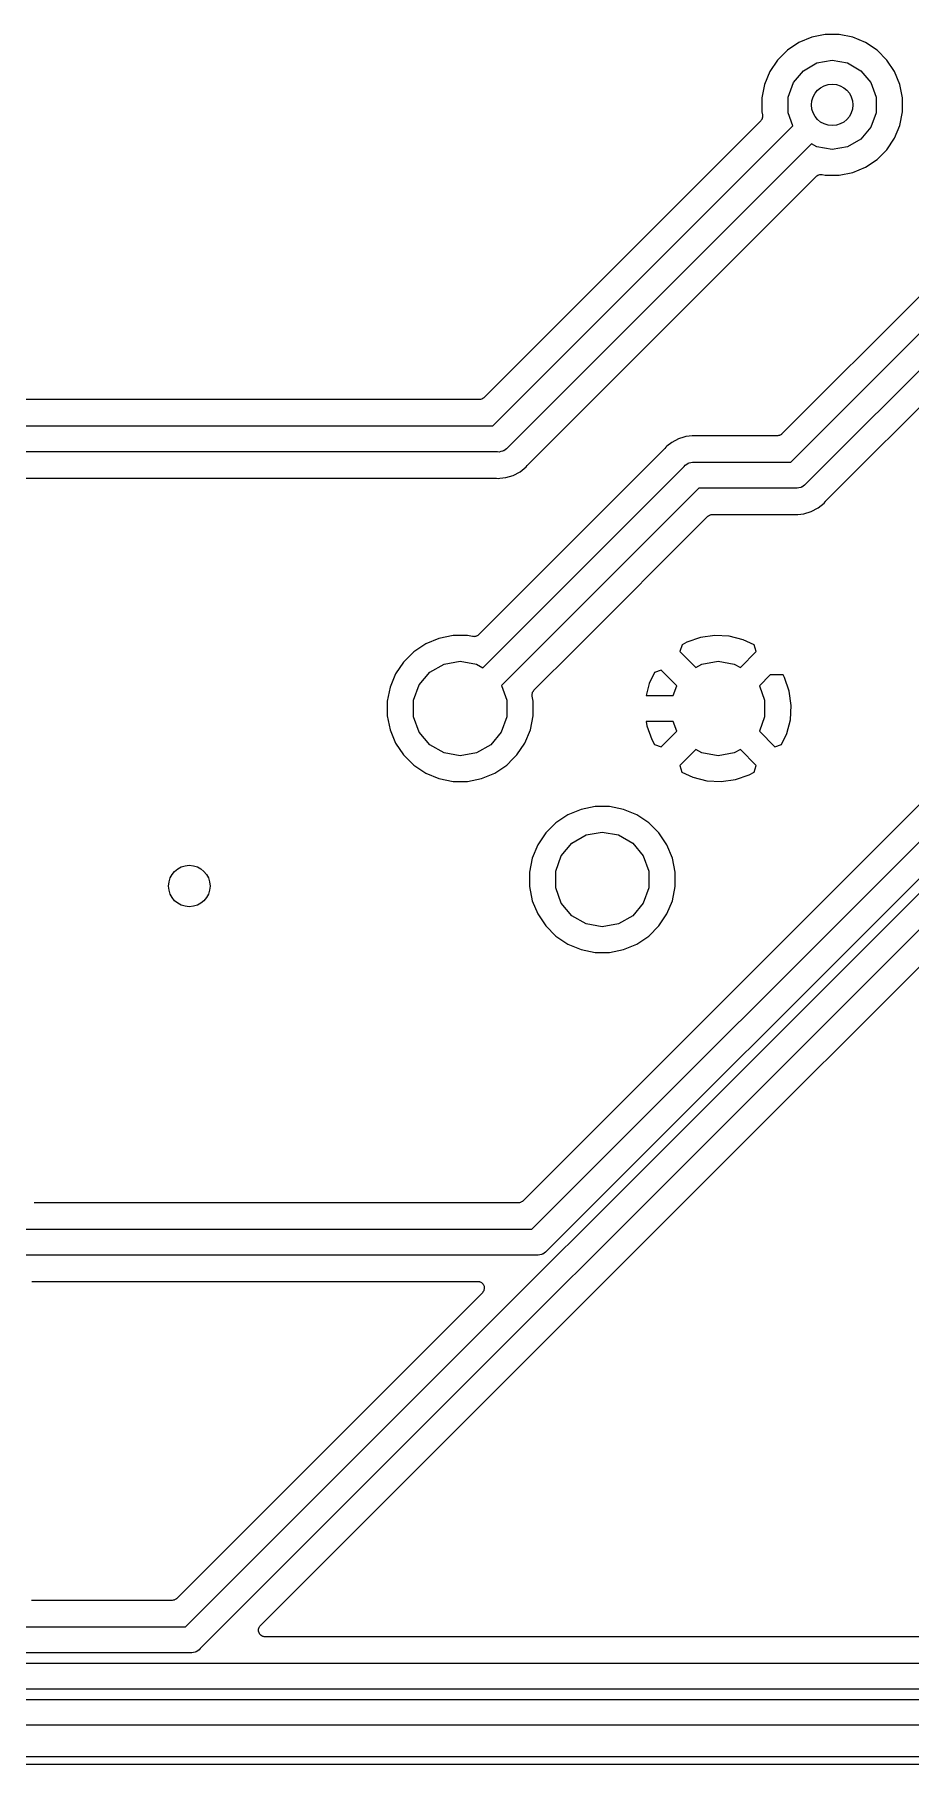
# Model space of a CAD drawing. Extents: x 92.1 to 192.1, y -135.1 to -45.9.
# Drawn here: x 131.63 to 148.55, y -135.07 to -101.67 of the extents above; entities that cross this region are included whole.
import ezdxf

# ---------------------------------------------------------------- set-up
doc = ezdxf.new("R2010")
doc.units = 0
doc.header["$MEASUREMENT"] = 0
doc.layers.add('BLACK', color=7, linetype='CONTINUOUS')

msp = doc.modelspace()

# ---------------------------------------------------------------- linework, layer by layer
at = {"layer": 'BLACK', "linetype": 'CONTINUOUS'}
for p, q in [((146.392, -101.819), (146.17, -101.968)), ((146.639, -101.717), (146.392, -101.819)), ((146.902, -101.665), (146.639, -101.717)), ((147.169, -101.665), (146.902, -101.665)), ((147.432, -101.717), (147.169, -101.665)), ((147.679, -101.819), (147.432, -101.717)), ((147.901, -101.968), (147.679, -101.819)), ((145.981, -102.157), (145.832, -102.379)), ((146.17, -101.968), (145.981, -102.157)), ((146.481, -102.362), (146.74, -102.212)), ((146.74, -102.212), (147.035, -102.16)), ((147.035, -102.16), (147.331, -102.212)), ((147.331, -102.212), (147.59, -102.362)), ((148.09, -102.157), (147.901, -101.968)), ((148.239, -102.379), (148.09, -102.157)), ((145.832, -102.379), (145.73, -102.627)), ((146.288, -102.591), (146.481, -102.362)), ((147.59, -102.362), (147.783, -102.591)), ((148.341, -102.627), (148.239, -102.379)), ((145.73, -102.627), (145.677, -102.889)), ((145.677, -102.889), (145.677, -103.156)), ((146.185, -102.873), (146.288, -102.591)), ((146.185, -103.173), (146.185, -102.873)), ((147.783, -102.591), (147.885, -102.873)), ((147.885, -102.873), (147.885, -103.173)), ((148.393, -102.889), (148.341, -102.627)), ((148.393, -103.156), (148.393, -102.889)), ((145.677, -103.156), (145.689, -103.217)), ((145.689, -103.217), (145.69, -103.235)), ((145.69, -103.235), (145.691, -103.253)), ((146.278, -103.427), (146.185, -103.173)), ((147.885, -103.173), (147.783, -103.454)), ((148.341, -103.419), (148.393, -103.156)), ((145.655, -103.331), (140.307, -108.679)), ((140.481, -109.224), (146.278, -103.427)), ((145.665, -103.317), (145.655, -103.331)), ((145.676, -103.303), (145.665, -103.317)), ((145.678, -103.299), (145.676, -103.303)), ((145.68, -103.295), (145.678, -103.299)), ((145.685, -103.278), (145.68, -103.295)), ((145.69, -103.261), (145.685, -103.278)), ((145.691, -103.253), (145.69, -103.257)), ((145.69, -103.257), (145.69, -103.261)), ((147.783, -103.454), (147.59, -103.684)), ((148.239, -103.666), (148.341, -103.419)), ((146.637, -103.774), (140.769, -109.643)), ((146.74, -103.834), (146.637, -103.774)), ((147.035, -103.886), (146.74, -103.834)), ((147.331, -103.834), (147.035, -103.886)), ((147.59, -103.684), (147.331, -103.834)), ((147.901, -104.078), (148.09, -103.888)), ((148.09, -103.888), (148.239, -103.666)), ((147.432, -104.329), (147.679, -104.226)), ((147.679, -104.226), (147.901, -104.078)), ((141.151, -109.979), (146.727, -104.403)), ((146.727, -104.403), (146.741, -104.393)), ((146.741, -104.393), (146.755, -104.382)), ((146.755, -104.382), (146.759, -104.381)), ((146.759, -104.381), (146.763, -104.378)), ((146.763, -104.378), (146.78, -104.373)), ((146.78, -104.373), (146.797, -104.368)), ((146.797, -104.368), (146.801, -104.368)), ((146.801, -104.368), (146.805, -104.367)), ((146.805, -104.367), (146.823, -104.368)), ((146.823, -104.368), (146.841, -104.369)), ((146.841, -104.369), (146.902, -104.381)), ((146.902, -104.381), (147.169, -104.381)), ((147.169, -104.381), (147.432, -104.329)), ((148.759, -106.683), (146.063, -109.379)), ((146.236, -109.924), (149.141, -107.019)), ((149.43, -107.438), (146.524, -110.343)), ((146.907, -110.679), (149.603, -107.983)), ((140.218, -108.716), (117.273, -108.716)), ((140.223, -108.715), (140.218, -108.716)), ((140.229, -108.716), (140.223, -108.715)), ((140.245, -108.711), (140.229, -108.716)), ((140.261, -108.708), (140.245, -108.711)), ((140.266, -108.706), (140.261, -108.708)), ((140.271, -108.704), (140.266, -108.706)), ((140.285, -108.695), (140.271, -108.704)), ((140.299, -108.686), (140.285, -108.695)), ((140.303, -108.682), (140.299, -108.686)), ((140.307, -108.679), (140.303, -108.682)), ((116.892, -109.224), (140.481, -109.224)), ((143.936, -109.541), (143.845, -109.616)), ((144.068, -109.47), (143.936, -109.541)), ((144.172, -109.439), (144.068, -109.47)), ((144.211, -109.427), (144.172, -109.439)), ((144.172, -109.439), (144.172, -109.439)), ((144.213, -109.427), (144.211, -109.427)), ((144.328, -109.415), (144.213, -109.427)), ((144.213, -109.427), (144.213, -109.427)), ((144.359, -109.412), (144.328, -109.415)), ((144.328, -109.415), (144.328, -109.415)), ((144.39, -109.415), (144.359, -109.412)), ((144.397, -109.415), (144.39, -109.415)), ((144.403, -109.416), (144.397, -109.415)), ((145.973, -109.416), (144.403, -109.416)), ((145.979, -109.415), (145.973, -109.416)), ((145.984, -109.416), (145.979, -109.415)), ((146, -109.411), (145.984, -109.416)), ((146.017, -109.408), (146, -109.411)), ((146.022, -109.406), (146.017, -109.408)), ((146.027, -109.404), (146.022, -109.406)), ((146.041, -109.395), (146.027, -109.404)), ((146.055, -109.386), (146.041, -109.395)), ((146.059, -109.382), (146.055, -109.386)), ((146.063, -109.379), (146.059, -109.382)), ((140.573, -109.724), (116.892, -109.724)), ((143.793, -109.669), (140.204, -113.258)), ((140.606, -109.727), (140.573, -109.724)), ((140.638, -109.718), (140.606, -109.727)), ((140.671, -109.713), (140.638, -109.718)), ((140.681, -109.707), (140.671, -109.713)), ((140.691, -109.704), (140.681, -109.707)), ((140.719, -109.685), (140.691, -109.704)), ((140.747, -109.668), (140.719, -109.685)), ((140.769, -109.643), (140.747, -109.668)), ((143.796, -109.664), (143.793, -109.669)), ((143.801, -109.66), (143.796, -109.664)), ((143.821, -109.635), (143.801, -109.66)), ((143.845, -109.616), (143.821, -109.635)), ((143.845, -109.616), (143.845, -109.616)), ((117.273, -110.232), (140.541, -110.232)), ((140.287, -113.893), (144.175, -110.005)), ((140.541, -110.232), (140.547, -110.233)), ((140.547, -110.233), (140.553, -110.233)), ((140.553, -110.233), (140.584, -110.236)), ((140.584, -110.236), (140.615, -110.233)), ((140.615, -110.233), (140.733, -110.221)), ((140.615, -110.233), (140.615, -110.233)), ((140.733, -110.221), (140.876, -110.178)), ((140.876, -110.178), (141.007, -110.107)), ((141.007, -110.107), (141.123, -110.013)), ((141.123, -110.013), (141.142, -109.988)), ((141.142, -109.988), (141.147, -109.984)), ((141.147, -109.984), (141.151, -109.979)), ((144.175, -110.005), (144.196, -109.98)), ((144.196, -109.98), (144.225, -109.963)), ((144.225, -109.963), (144.252, -109.944)), ((144.252, -109.944), (144.263, -109.941)), ((144.263, -109.941), (144.273, -109.935)), ((144.273, -109.935), (144.305, -109.93)), ((144.305, -109.93), (144.337, -109.921)), ((144.337, -109.921), (144.37, -109.924)), ((144.37, -109.924), (146.236, -109.924)), ((144.463, -110.424), (140.649, -114.238)), ((146.329, -110.424), (144.463, -110.424)), ((146.362, -110.427), (146.329, -110.424)), ((146.394, -110.418), (146.362, -110.427)), ((146.427, -110.413), (146.394, -110.418)), ((146.436, -110.407), (146.427, -110.413)), ((146.447, -110.404), (146.436, -110.407)), ((146.474, -110.385), (146.447, -110.404)), ((146.503, -110.368), (146.474, -110.385)), ((146.524, -110.343), (146.503, -110.368)), ((146.371, -110.933), (146.489, -110.921)), ((146.489, -110.921), (146.631, -110.878)), ((146.631, -110.878), (146.763, -110.807)), ((146.763, -110.807), (146.879, -110.713)), ((146.879, -110.713), (146.898, -110.688)), ((146.898, -110.688), (146.903, -110.684)), ((146.903, -110.684), (146.907, -110.679)), ((142.078, -113.527), (144.636, -110.969)), ((144.636, -110.969), (144.641, -110.966)), ((144.641, -110.966), (144.644, -110.962)), ((144.644, -110.962), (144.659, -110.953)), ((144.659, -110.953), (144.672, -110.944)), ((144.672, -110.944), (144.678, -110.942)), ((144.678, -110.942), (144.683, -110.94)), ((144.683, -110.94), (144.699, -110.937)), ((144.699, -110.937), (144.715, -110.932)), ((144.715, -110.932), (144.72, -110.933)), ((144.72, -110.933), (144.726, -110.932)), ((144.726, -110.932), (146.296, -110.932)), ((146.296, -110.932), (146.303, -110.933)), ((146.303, -110.933), (146.309, -110.933)), ((146.309, -110.933), (146.34, -110.936)), ((146.34, -110.936), (146.371, -110.933)), ((146.371, -110.933), (146.371, -110.933)), ((146.371, -110.933), (146.371, -110.933)), ((141.234, -124.739), (154.604, -111.369)), ((154.892, -111.788), (141.522, -125.158)), ((134.544, -132.419), (154.894, -112.069)), ((155.182, -112.488), (134.832, -132.838)), ((140.204, -113.258), (140.189, -113.268)), ((138.955, -113.587), (138.759, -113.783)), ((139.185, -113.433), (138.955, -113.587)), ((139.442, -113.327), (139.185, -113.433)), ((139.714, -113.273), (139.442, -113.327)), ((139.991, -113.273), (139.714, -113.273)), ((140.089, -113.292), (139.991, -113.273)), ((140.107, -113.293), (140.089, -113.292)), ((140.125, -113.294), (140.107, -113.293)), ((140.129, -113.293), (140.125, -113.294)), ((140.133, -113.293), (140.129, -113.293)), ((140.15, -113.288), (140.133, -113.293)), ((140.168, -113.283), (140.15, -113.288)), ((140.171, -113.281), (140.168, -113.283)), ((140.175, -113.279), (140.171, -113.281)), ((140.189, -113.268), (140.175, -113.279)), ((141.276, -114.33), (142.078, -113.527)), ((144.135, -113.451), (144.091, -113.582)), ((144.091, -113.582), (144.4, -113.891)), ((144.231, -113.399), (144.135, -113.451)), ((144.495, -113.307), (144.231, -113.399)), ((144.77, -113.268), (144.495, -113.307)), ((145.047, -113.283), (144.77, -113.268)), ((145.315, -113.352), (145.047, -113.283)), ((145.262, -113.891), (145.57, -113.582)), ((145.528, -113.454), (145.315, -113.352)), ((145.57, -113.582), (145.528, -113.454)), ((138.759, -113.783), (138.605, -114.014)), ((139.265, -113.981), (139.54, -113.822)), ((139.54, -113.822), (139.852, -113.767)), ((139.852, -113.767), (140.165, -113.822)), ((140.165, -113.822), (140.287, -113.893)), ((144.4, -113.891), (144.518, -113.822)), ((144.518, -113.822), (144.831, -113.767)), ((144.831, -113.767), (145.143, -113.822)), ((145.143, -113.822), (145.262, -113.891)), ((138.605, -114.014), (138.499, -114.27)), ((138.952, -114.522), (139.061, -114.224)), ((139.061, -114.224), (139.265, -113.981)), ((140.649, -114.238), (140.752, -114.522)), ((143.502, -114.196), (143.441, -114.431)), ((143.604, -113.984), (143.502, -114.196)), ((143.732, -113.942), (143.604, -113.984)), ((144.033, -114.242), (143.732, -113.942)), ((143.964, -114.431), (144.033, -114.242)), ((144.512, -123.876), (154.279, -114.109)), ((145.84, -114.031), (145.629, -114.242)), ((145.629, -114.242), (145.731, -114.522)), ((146.086, -114.031), (145.84, -114.031)), ((146.112, -114.081), (146.086, -114.031)), ((146.205, -114.345), (146.112, -114.081)), ((138.499, -114.27), (138.444, -114.542)), ((138.444, -114.542), (138.444, -114.82)), ((138.952, -114.84), (138.952, -114.522)), ((140.752, -114.522), (140.752, -114.84)), ((141.239, -114.408), (141.24, -114.404)), ((141.241, -114.426), (141.239, -114.408)), ((141.24, -114.4), (141.246, -114.383)), ((141.24, -114.404), (141.24, -114.4)), ((141.241, -114.444), (141.241, -114.426)), ((141.26, -114.542), (141.241, -114.444)), ((141.246, -114.383), (141.25, -114.366)), ((141.25, -114.366), (141.253, -114.362)), ((141.253, -114.362), (141.254, -114.358)), ((141.254, -114.358), (141.265, -114.344)), ((141.26, -114.82), (141.26, -114.542)), ((141.265, -114.344), (141.276, -114.33)), ((143.441, -114.431), (143.964, -114.431)), ((145.731, -114.522), (145.731, -114.84)), ((146.244, -114.62), (146.205, -114.345)), ((138.444, -114.82), (138.499, -115.092)), ((139.061, -115.138), (138.952, -114.84)), ((140.752, -114.84), (140.644, -115.138)), ((141.206, -115.092), (141.26, -114.82)), ((145.731, -114.84), (145.629, -115.12)), ((146.16, -115.166), (146.229, -114.897)), ((146.229, -114.897), (146.244, -114.62)), ((138.499, -115.092), (138.605, -115.348)), ((139.265, -115.381), (139.061, -115.138)), ((140.644, -115.138), (140.44, -115.381)), ((141.1, -115.348), (141.206, -115.092)), ((143.444, -114.931), (143.456, -115.017)), ((143.964, -114.931), (143.444, -114.931)), ((143.456, -115.017), (143.549, -115.281)), ((143.732, -115.42), (144.033, -115.12)), ((144.033, -115.12), (143.964, -114.931)), ((145.629, -115.12), (145.929, -115.42)), ((146.058, -115.378), (146.16, -115.166)), ((138.605, -115.348), (138.759, -115.579)), ((138.759, -115.579), (138.955, -115.775)), ((139.54, -115.54), (139.265, -115.381)), ((139.852, -115.595), (139.54, -115.54)), ((140.165, -115.54), (139.852, -115.595)), ((140.44, -115.381), (140.165, -115.54)), ((140.869, -115.655), (140.946, -115.579)), ((140.946, -115.579), (141.1, -115.348)), ((143.549, -115.281), (143.601, -115.377)), ((143.601, -115.377), (143.732, -115.42)), ((144.4, -115.471), (144.091, -115.78)), ((144.518, -115.54), (144.4, -115.471)), ((144.831, -115.595), (144.518, -115.54)), ((145.143, -115.54), (144.831, -115.595)), ((145.262, -115.471), (145.143, -115.54)), ((145.57, -115.78), (145.262, -115.471)), ((145.929, -115.42), (146.058, -115.378)), ((138.955, -115.775), (139.185, -115.929)), ((139.185, -115.929), (139.442, -116.035)), ((140.263, -116.035), (140.519, -115.929)), ((140.519, -115.929), (140.75, -115.775)), ((140.75, -115.775), (140.869, -115.655)), ((140.869, -115.655), (140.869, -115.655)), ((149.378, -115.876), (141.06, -124.194)), ((144.091, -115.78), (144.134, -115.908)), ((144.134, -115.908), (144.346, -116.01)), ((145.431, -115.963), (145.527, -115.911)), ((145.527, -115.911), (145.57, -115.78)), ((139.442, -116.035), (139.714, -116.089)), ((139.714, -116.089), (139.991, -116.089)), ((139.991, -116.089), (140.263, -116.035)), ((144.346, -116.01), (144.615, -116.079)), ((144.615, -116.079), (144.892, -116.094)), ((144.892, -116.094), (145.166, -116.055)), ((145.166, -116.055), (145.431, -115.963)), ((142.457, -116.575), (142.185, -116.629)), ((142.734, -116.575), (142.457, -116.575)), ((143.006, -116.629), (142.734, -116.575)), ((141.698, -116.889), (141.502, -117.085)), ((141.929, -116.735), (141.698, -116.889)), ((142.185, -116.629), (141.929, -116.735)), ((143.263, -116.735), (143.006, -116.629)), ((143.493, -116.889), (143.263, -116.735)), ((143.689, -117.085), (143.493, -116.889)), ((141.502, -117.085), (141.348, -117.316)), ((142.008, -117.283), (142.283, -117.124)), ((142.283, -117.124), (142.596, -117.069)), ((142.596, -117.069), (142.908, -117.124)), ((142.908, -117.124), (143.183, -117.283)), ((143.843, -117.316), (143.689, -117.085)), ((141.242, -117.572), (141.188, -117.844)), ((141.348, -117.316), (141.242, -117.572)), ((141.696, -117.824), (141.804, -117.526)), ((141.804, -117.526), (142.008, -117.283)), ((143.183, -117.283), (143.387, -117.526)), ((143.387, -117.526), (143.496, -117.824)), ((143.949, -117.572), (143.843, -117.316)), ((144.004, -117.844), (143.949, -117.572)), ((141.188, -117.844), (141.188, -118.122)), ((141.696, -118.142), (141.696, -117.824)), ((143.496, -117.824), (143.496, -118.142)), ((144.004, -118.122), (144.004, -117.844)), ((141.188, -118.122), (141.242, -118.394)), ((141.804, -118.44), (141.696, -118.142)), ((143.496, -118.142), (143.387, -118.44)), ((143.949, -118.394), (144.004, -118.122)), ((141.242, -118.394), (141.348, -118.65)), ((142.008, -118.683), (141.804, -118.44)), ((143.387, -118.44), (143.183, -118.683)), ((143.843, -118.65), (143.949, -118.394)), ((141.348, -118.65), (141.502, -118.881)), ((141.502, -118.881), (141.698, -119.077)), ((142.283, -118.842), (142.008, -118.683)), ((142.596, -118.897), (142.283, -118.842)), ((142.908, -118.842), (142.596, -118.897)), ((143.183, -118.683), (142.908, -118.842)), ((143.493, -119.077), (143.689, -118.881)), ((143.689, -118.881), (143.843, -118.65)), ((141.698, -119.077), (141.929, -119.231)), ((141.929, -119.231), (142.185, -119.337)), ((143.006, -119.337), (143.263, -119.231)), ((143.263, -119.231), (143.493, -119.077)), ((142.185, -119.337), (142.457, -119.391)), ((142.457, -119.391), (142.734, -119.391)), ((142.734, -119.391), (143.006, -119.337)), ((135.994, -132.394), (144.512, -123.876)), ((131.638, -124.231), (131.627, -124.229)), ((140.971, -124.231), (131.638, -124.231)), ((140.976, -124.23), (140.971, -124.231)), ((140.982, -124.23), (140.976, -124.23)), ((140.998, -124.226), (140.982, -124.23)), ((141.014, -124.223), (140.998, -124.226)), ((141.019, -124.22), (141.014, -124.223)), ((141.024, -124.219), (141.019, -124.22)), ((141.038, -124.209), (141.024, -124.219)), ((141.052, -124.201), (141.038, -124.209)), ((141.056, -124.197), (141.052, -124.201)), ((141.06, -124.194), (141.056, -124.197)), ((129.536, -124.739), (141.234, -124.739)), ((141.326, -125.239), (129.629, -125.239)), ((141.359, -125.242), (141.326, -125.239)), ((141.391, -125.233), (141.359, -125.242)), ((141.424, -125.227), (141.391, -125.233)), ((141.434, -125.222), (141.424, -125.227)), ((141.445, -125.219), (141.434, -125.222)), ((141.472, -125.2), (141.445, -125.219)), ((141.5, -125.183), (141.472, -125.2)), ((141.522, -125.158), (141.5, -125.183)), ((131.576, -125.747), (140.191, -125.747)), ((140.191, -125.747), (140.207, -125.75)), ((140.207, -125.75), (140.223, -125.751)), ((140.223, -125.751), (140.229, -125.753)), ((140.229, -125.753), (140.234, -125.754)), ((140.234, -125.754), (140.248, -125.763)), ((140.248, -125.763), (140.263, -125.77)), ((140.263, -125.77), (140.267, -125.774)), ((140.267, -125.774), (140.272, -125.777)), ((140.272, -125.777), (140.283, -125.789)), ((140.29, -125.95), (140.28, -125.964)), ((140.283, -125.789), (140.295, -125.801)), ((140.301, -125.937), (140.29, -125.95)), ((140.295, -125.801), (140.297, -125.806)), ((140.297, -125.806), (140.301, -125.81)), ((140.301, -125.81), (140.306, -125.826)), ((140.303, -125.932), (140.301, -125.937)), ((140.306, -125.927), (140.303, -125.932)), ((140.306, -125.826), (140.313, -125.841)), ((140.31, -125.911), (140.306, -125.927)), ((140.316, -125.896), (140.31, -125.911)), ((140.313, -125.841), (140.314, -125.846)), ((140.314, -125.846), (140.316, -125.852)), ((140.316, -125.852), (140.316, -125.868)), ((140.316, -125.868), (140.317, -125.885)), ((140.317, -125.885), (140.316, -125.89)), ((140.316, -125.89), (140.316, -125.896)), ((140.28, -125.964), (134.37, -131.874)), ((134.281, -131.911), (131.573, -131.911)), ((134.286, -131.91), (134.281, -131.911)), ((134.292, -131.91), (134.286, -131.91)), ((134.308, -131.906), (134.292, -131.91)), ((134.324, -131.903), (134.308, -131.906)), ((134.329, -131.9), (134.324, -131.903)), ((134.334, -131.899), (134.329, -131.9)), ((134.348, -131.889), (134.334, -131.899)), ((134.362, -131.881), (134.348, -131.889)), ((134.366, -131.877), (134.362, -131.881)), ((134.37, -131.874), (134.366, -131.877)), ((124.744, -132.419), (134.544, -132.419)), ((135.957, -132.473), (135.959, -132.467)), ((135.959, -132.489), (135.957, -132.473)), ((135.959, -132.462), (135.964, -132.446)), ((135.959, -132.467), (135.959, -132.462)), ((135.959, -132.506), (135.959, -132.489)), ((135.961, -132.511), (135.959, -132.506)), ((135.961, -132.517), (135.961, -132.511)), ((135.968, -132.532), (135.961, -132.517)), ((135.964, -132.446), (135.969, -132.43)), ((135.974, -132.547), (135.968, -132.532)), ((135.969, -132.43), (135.972, -132.426)), ((135.972, -132.426), (135.974, -132.42)), ((135.974, -132.42), (135.984, -132.408)), ((135.977, -132.552), (135.974, -132.547)), ((135.98, -132.557), (135.977, -132.552)), ((135.991, -132.568), (135.98, -132.557)), ((135.984, -132.408), (135.994, -132.394)), ((136.002, -132.581), (135.991, -132.568)), ((136.007, -132.584), (136.002, -132.581)), ((136.011, -132.588), (136.007, -132.584)), ((136.026, -132.595), (136.011, -132.588)), ((136.04, -132.603), (136.026, -132.595)), ((136.046, -132.604), (136.04, -132.603)), ((136.051, -132.606), (136.046, -132.604)), ((136.067, -132.608), (136.051, -132.606)), ((136.084, -132.611), (136.067, -132.608)), ((158.024, -132.611), (136.084, -132.611)), ((134.636, -132.919), (124.652, -132.919)), ((134.669, -132.922), (134.636, -132.919)), ((134.701, -132.913), (134.669, -132.922)), ((134.734, -132.907), (134.701, -132.913)), ((134.744, -132.902), (134.734, -132.907)), ((134.754, -132.899), (134.744, -132.902)), ((134.782, -132.88), (134.754, -132.899)), ((134.81, -132.863), (134.782, -132.88)), ((134.832, -132.838), (134.81, -132.863)), ((122.944, -133.119), (167.572, -133.119)), ((167.664, -133.619), (122.852, -133.619)), ((121.806, -133.819), (183.785, -133.819)), ((183.877, -134.319), (121.713, -134.319)), ((92.275, -134.925), (191.925, -134.925)), ((191.987, -135.075), (92.1934, -135.075))]:
    msp.add_line(p, q, dxfattribs=at)
at = {"layer": 'BLACK'}
for centre in [(147.035, -103.023), (134.62, -118.11)]:
    msp.add_circle(centre, 0.4, dxfattribs=at)

doc.saveas('drawing.dxf')
